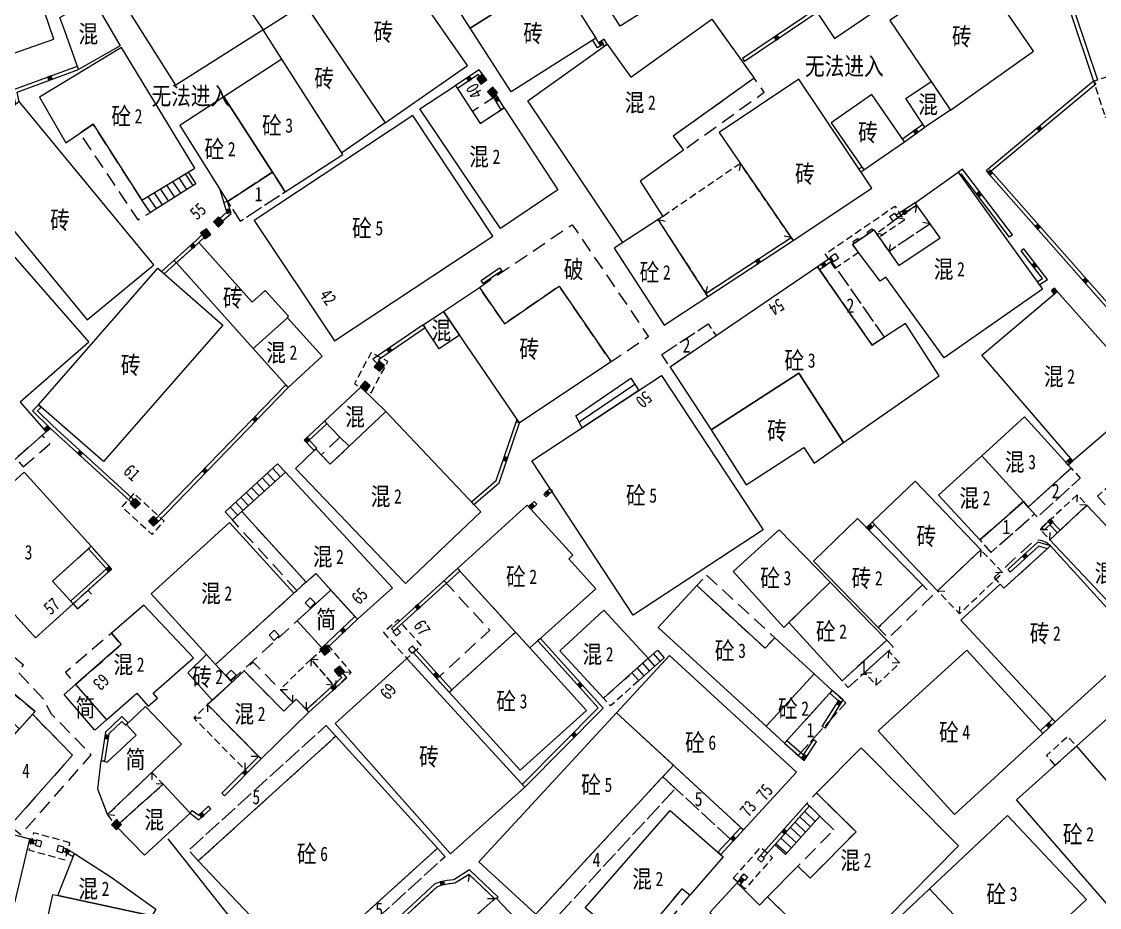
# Model space of a CAD drawing. Extents: x 395778 to 396698, y 996972 to 998012.
# Drawn here: x 396192.3 to 396267.1, y 997488.7 to 997550.3 of the extents above; entities that cross this region are included whole.
import ezdxf
from ezdxf.enums import TextEntityAlignment as Align

# ---------------------------------------------------------------- set-up
doc = ezdxf.new("R2010")
doc.units = 0
doc.header["$LTSCALE"] = 0.5
for name, pattern in [('X32', [1.5, 1, -0.5]), ('X39', [3, 2.5, -0.5]), ('X5', [3, 2, -1])]:
    doc.linetypes.add(name, pattern=pattern)
doc.layers.get('0').update_dxf_attribs({"linetype": 'CONTINUOUS'})
doc.layers.add('ASSIST', color=7, linetype='CONTINUOUS', plot=False)
doc.layers.add('JMD', color=6, linetype='CONTINUOUS')
doc.layers.add('门牌号', color=2, linetype='CONTINUOUS')
doc.styles.add('正等线体', font='simhei.ttf')
doc.styles.add('细等线体', font='', dxfattribs={"width": 0.8})
doc.styles.get('细等线体').set_extended_font_data('SimSun')

# ---------------------------------------------------------------- blocks, each defined once
blk = doc.blocks.new('*U0')
at = {"linetype": 'Continuous'}
for points in [[(0, 0), (0.5, 0.5), (-0.5, 0.5)], [(0, 0), (-0.5, 0.5), (-0.5, -0.5)], [(0, 0), (-0.5, -0.5), (0.5, -0.5)], [(0, 0), (0.5, -0.5), (0.5, 0.5)]]:
    blk.add_solid(points, dxfattribs=at)
blk = doc.blocks.new('gc002')
blk.add_lwpolyline([(-0.5, -0.5), (0.5, -0.5), (0.5, 0.5), (-0.5, 0.5), (-0.5, -0.5)])
at = {"linetype": 'Continuous'}
blk.add_blockref('*U0', (0, 0), dxfattribs=at)
blk = doc.blocks.new('gc291')
blk.add_lwpolyline([(-0.5, -0.5), (0.5, -0.5), (0.5, 0.5), (-0.5, 0.5), (-0.5, -0.5)])

msp = doc.modelspace()

# ---------------------------------------------------------------- linework, layer by layer
at = {"layer": 'ASSIST', "linetype": 'Continuous', "flags": 128}
for points in [[(396204.368, 997538.973), (396201.217, 997536.991), (396200.634, 997537.835), (396203.84, 997539.781)], [(396225.472, 997533.145), (396225.613, 997532.939), (396224.322, 997532.056), (396224.181, 997532.262)], [(396234.576, 997525.473), (396235.141, 997524.612), (396231.194, 997522.017), (396230.76, 997522.847)], [(396210.594, 997518.93), (396206.912, 997515.618), (396206.401, 997516.179), (396210.039, 997519.514)], [(396236.903, 997506.042), (396235.139, 997504.466), (396234.66, 997505.002), (396236.424, 997506.578)], [(396244.583, 997493.044), (396246.994, 997495.744), (396247.708, 997495.041), (396245.329, 997492.378)]]:
    msp.add_lwpolyline(points, close=True, dxfattribs=at)
msp.add_lwpolyline([(396222.225, 997468.593), (396213.383, 997479.627), (396202.445, 997493.46)], dxfattribs=at)
at = {"layer": 'JMD', "linetype": 'Continuous'}
for p, q in [((396232.155, 997549.098), (396231.944, 997548.964)), ((396232.944, 997548.692), (396232.733, 997548.558)), ((396196.232, 997546.917), (396196.146, 997547.152)), ((396242.331, 997547.676), (396242.471, 997547.469)), ((396224.425, 997546.408), (396224.227, 997546.255)), ((396222.401, 997545.811), (396222.539, 997545.603)), ((396266.715, 997546.106), (396266.999, 997546.202)), ((396266.715, 997546.106), (396266.875, 997545.914)), ((396225.147, 997545.333), (396224.934, 997545.203)), ((396225.797, 997544.265), (396225.583, 997544.135)), ((396255.009, 997542.913), (396254.864, 997543.117)), ((396242.188, 997540.39), (396242.096, 997539.899)), ((396204.18, 997538.854), (396203.648, 997539.664)), ((396250.564, 997539.805), (396250.425, 997540.012)), ((396257.325, 997539.799), (396257.469, 997539.595)), ((396202.91, 997538.056), (396202.356, 997538.88)), ((396203.333, 997538.322), (396202.787, 997539.142)), ((396203.756, 997538.588), (396203.217, 997539.403)), ((396201.64, 997537.257), (396201.065, 997538.096)), ((396202.063, 997537.523), (396201.495, 997538.358)), ((396202.487, 997537.79), (396201.926, 997538.619)), ((396201.217, 997536.991), (396200.634, 997537.835)), ((396206.569, 997537.754), (396206.33, 997537.682)), ((396254.322, 997537.652), (396254.431, 997537.485)), ((396254.431, 997537.485), (396254.339, 997536.993)), ((396206.227, 997536.4), (396206.062, 997536.588)), ((396253.116, 997536.629), (396253.607, 997536.532)), ((396236.474, 997536.488), (396236.963, 997536.383)), ((396255.361, 997536.192), (396254.869, 997536.28)), ((396205.025, 997535.312), (396204.852, 997535.492)), ((396245.719, 997535.245), (396245.228, 997535.342)), ((396245.856, 997535.036), (396245.719, 997535.245)), ((396251.633, 997535.541), (396252.127, 997535.458)), ((396261.076, 997535.431), (396260.877, 997535.28)), ((396252.516, 997534.278), (396252.608, 997534.77)), ((396261.876, 997534.463), (396261.678, 997534.31)), ((396203.021, 997533.488), (396202.855, 997533.674)), ((396248.472, 997533.843), (396248.613, 997533.636)), ((396225.613, 997532.939), (396224.322, 997532.056)), ((396262.943, 997531.966), (396262.812, 997532.179)), ((396239.794, 997531.363), (396239.897, 997531.852)), ((396264.008, 997531.71), (396263.818, 997531.548)), ((396264.181, 997531.505), (396263.991, 997531.344)), ((396220.166, 997529.175), (396220.304, 997528.967)), ((396217.119, 997526.311), (396217.305, 997526.478)), ((396234.592, 997525.448), (396230.773, 997522.823)), ((396210.786, 997524.813), (396210.607, 997524.987)), ((396234.867, 997525.03), (396230.983, 997522.42)), ((396235.141, 997524.612), (396231.194, 997522.017)), ((396193.441, 997523.623), (396193.624, 997523.452)), ((396213.302, 997522.492), (396213.474, 997522.31)), ((396226.861, 997522.363), (396226.625, 997522.444)), ((396193.982, 997521.751), (396193.821, 997521.942)), ((396194.264, 997521.989), (396194.085, 997522.165)), ((396212.586, 997520.439), (396212.767, 997520.612)), ((396264.959, 997519.432), (396264.791, 997519.617)), ((396265.275, 997519.72), (396265.107, 997519.905)), ((396209.886, 997518.293), (396209.339, 997518.872)), ((396210.257, 997518.627), (396209.706, 997519.209)), ((396208.771, 997517.29), (396208.237, 997517.862)), ((396209.142, 997517.624), (396208.605, 997518.199)), ((396209.514, 997517.958), (396208.972, 997518.536)), ((396208.027, 997516.621), (396207.503, 997517.189)), ((396208.399, 997516.955), (396207.87, 997517.526)), ((396228.535, 997517.399), (396228.71, 997517.22)), ((396228.96, 997517.813), (396229.135, 997517.634)), ((396265.575, 997517.374), (396265.559, 997516.875)), ((396200.082, 997516.667), (396200.251, 997516.851)), ((396207.284, 997515.952), (396206.768, 997516.516)), ((396207.655, 997516.286), (396207.136, 997516.852)), ((396223.679, 997516.697), (396223.513, 997516.885)), ((396227.483, 997516.538), (396227.652, 997516.353)), ((396227.877, 997516.896), (396228.045, 997516.711)), ((396266.255, 997516.651), (396265.755, 997516.666)), ((396206.912, 997515.618), (396206.401, 997516.179)), ((396201.616, 997515.362), (396201.437, 997515.536)), ((396250.955, 997515.089), (396251.129, 997514.909)), ((396251.333, 997515.456), (396251.507, 997515.277)), ((396263.007, 997514.963), (396263.507, 997514.947)), ((396263.098, 997515.107), (396263.263, 997514.919)), ((396264.395, 997514.904), (396264.212, 997514.733)), ((396263.687, 997514.239), (396263.703, 997514.739)), ((396197.108, 997513.789), (396196.923, 997513.621, -989.419)), ((396258.882, 997513.552), (396258.87, 997513.052)), ((396222.548, 997512.254), (396222.716, 997512.069)), ((396260.403, 997511.957), (396259.903, 997511.968)), ((396260.759, 997512.188), (396260.927, 997512.003)), ((396255.886, 997510.694), (396256.386, 997510.682)), ((396195.846, 997509.784), (396195.678, 997509.97)), ((396257.407, 997509.099), (396257.419, 997509.599)), ((396215.595, 997508.726), (396215.423, 997508.907)), ((396218.114, 997507.915), (396218.301, 997508.081)), ((396228.306, 997507.377), (396228.12, 997507.21)), ((396213.299, 997506.546), (396213.127, 997506.727)), ((396213.519, 997506.937), (396213.483, 997506.438)), ((396212.38, 997505.951), (396212.36, 997505.452)), ((396212.38, 997505.951), (396212.878, 997505.915)), ((396219.465, 997506.42), (396219.652, 997506.586)), ((396236.258, 997505.465), (396235.779, 997506.001)), ((396236.631, 997505.798), (396236.152, 997506.334)), ((396252.479, 997506.518), (396252.455, 997506.019)), ((396235.512, 997504.799), (396235.033, 997505.335)), ((396235.885, 997505.132), (396235.406, 997505.668)), ((396253.24, 997505.68), (396252.74, 997505.698)), ((396214.101, 997503.962), (396214.119, 997504.461)), ((396214.574, 997504.987), (396214.387, 997504.821)), ((396215.169, 997505.03), (396214.669, 997505.048)), ((396235.139, 997504.466), (396234.66, 997505.002)), ((396250.823, 997505.015), (396251.322, 997504.991)), ((396251.623, 997504.133), (396251.64, 997504.633)), ((396210.232, 997503.839), (396210.732, 997503.835)), ((396213.937, 997504.151), (396213.438, 997504.182)), ((396221.967, 997503.647), (396222.152, 997503.816)), ((396248.574, 997503.769), (396248.409, 997503.582)), ((396211.106, 997502.951), (396211.11, 997503.451)), ((396212.055, 997502.451), (396212.068, 997502.95)), ((396205.179, 997502.792), (396205.175, 997502.292)), ((396212.223, 997502.265), (396212.055, 997502.451)), ((396199.668, 997501.522), (396199.487, 997501.35)), ((396204.239, 997501.868), (396204.739, 997501.864)), ((396264.039, 997501.594), (396263.866, 997501.775)), ((396248.092, 997501.145), (396247.881, 997501.278)), ((396247.476, 997500.208), (396247.267, 997500.345)), ((396208.723, 997499.186), (396208.223, 997499.188)), ((396208.9, 997499.01), (396208.723, 997499.186)), ((396197.789, 997498.912), (396198.036, 997498.873)), ((396207.793, 997498.252), (396207.795, 997498.752)), ((396201.321, 997498.082), (396201.308, 997497.582)), ((396202.109, 997497.253), (396201.609, 997497.273)), ((396227.212, 997497.05), (396227.043, 997497.235)), ((396206.356, 997496.452), (396206.179, 997496.628)), ((396247.475, 997496.657), (396247.661, 997496.49)), ((396203.97, 997495.24), (396204.12, 997495.44)), ((396205.423, 997495.55), (396205.253, 997495.733)), ((396246.661, 997495.371), (396247.379, 997494.673)), ((396246.994, 997495.744), (396247.708, 997495.041)), ((396198.242, 997495.154), (396198.74, 997495.114)), ((396198.862, 997494.339), (396198.909, 997494.837)), ((396245.995, 997494.625), (396246.722, 997493.937)), ((396246.328, 997494.998), (396247.051, 997494.305)), ((396245.329, 997493.879), (396246.065, 997493.202)), ((396245.662, 997494.252), (396246.393, 997493.569)), ((396192.835, 997493.449), (396192.778, 997493.205)), ((396193.298, 997493.327), (396193.231, 997493.086)), ((396244.663, 997493.133), (396245.408, 997492.466)), ((396244.996, 997493.506), (396245.736, 997492.834)), ((396195.198, 997492.825), (396195.135, 997492.583)), ((396195.939, 997492.443), (396195.812, 997492.228)), ((396240.831, 997492.382), (396240.647, 997492.552)), ((396243.603, 997492.322), (396243.789, 997492.155)), ((396223.344, 997490.985), (396223.294, 997490.487)), ((396241.96, 997490.402), (396242.161, 997490.254)), ((396225.134, 997489.296), (396224.634, 997489.304))]:
    msp.add_line(p, q, dxfattribs=at)
at = {"layer": 'JMD', "linetype": 'Continuous', "flags": 128}
for points, elevation in [([(396209.059, 997549.677), (396202.987, 997545.84), (396195.961, 997556.958), (396201.847, 997560.678), (396206.197, 997553.794)], 6.464), ([(396223.239, 997547.204), (396217.239, 997555.82), (396211.592, 997552.009), (396217.521, 997543.222)], 6.464), ([(396190.28, 997549.203), (396190.799, 997547.743), (396194.51, 997549.023), (396192.865, 997553.881), (396189.093, 997552.538)], -983.419), ([(396197.227, 997551.858), (396199.114, 997548.572), (396196.232, 997546.917), (396195.269, 997549.599), (396194.931, 997550.54)], -89.881), ([(396217.521, 997543.222), (396214.51, 997541.125), (396210.357, 997547.641), (396209.059, 997549.677), (396211.918, 997551.499)], 6.464), ([(396193.508, 997545), (396195.342, 997541.835), (396197.25, 997543.121), (396200.634, 997537.835), (396204.302, 997540.061), (396199.206, 997548.458)], -89.152), ([(396222.401, 997545.811), (396224.122, 997543.172), (396225.797, 997544.265), (396229.524, 997538.551), (396225.535, 997535.872), (396219.93, 997544.2)], 7.031), ([(396201.451, 997533.35), (396192.096, 997544.695), (396187.465, 997540.876), (396196.82, 997529.531)], -90.459), ([(396208.424, 997536.427), (396214.015, 997528.073), (396224.992, 997535.347), (396219.439, 997543.726)], -88.934), ([(396252.577, 997536.714), (396252.901, 997536.939), (396253.126, 997536.615), (396252.802, 997536.39)], 7.872), ([(396251.063, 997535.507), (396250.984, 997535.621), (396251.322, 997535.854), (396251.401, 997535.741)], 7.84), ([(396250.1, 997534.842), (396250.014, 997534.967), (396250.33, 997535.186), (396250.417, 997535.061)], 7.857), ([(396203.021, 997533.488), (396208.35, 997527.534), (396210.742, 997529.675), (396210.804, 997529.775), (396209.195, 997531.569), (396208.292, 997530.76), (396204.588, 997534.89)], 7.323), ([(396248.665, 997533.568), (396248.433, 997533.898), (396248.763, 997534.13), (396248.995, 997533.8)], 7.846), ([(396197.959, 997519.692), (396193.441, 997523.623), (396201.741, 997533.108), (396206.248, 997529.164)], 7.947), ([(396210.786, 997524.813), (396213.14, 997526.996), (396210.742, 997529.675), (396208.35, 997527.534)], 7.4), ([(396214.382, 997521.365), (396213.302, 997522.492), (396215.84, 997524.841), (396217.573, 997523.149), (396215.025, 997520.737)], -987.952), ([(396255.944, 997517.351), (396258.814, 997514.228), (396261.842, 997516.899), (396258.946, 997520.083)], -988.135), ([(396193.249, 997507.439), (396187.172, 997514.169), (396192.45, 997518.935), (396197.108, 997513.789), (396194.422, 997511.357), (396195.846, 997509.784)], -989.419), ([(396212.033, 997511.3), (396212.702, 997511.908), (396215.595, 997508.726), (396218.04, 997510.908), (396210.594, 997518.93), (396207.564, 997516.211)], 7.009), ([(396227.579, 997506.723), (396232.148, 997510.841), (396230.278, 997512.915), (396230.554, 997513.164), (396227.381, 997516.65), (396222.548, 997512.254), (396226.569, 997507.833)], 7.991), ([(396254.829, 997511.104), (396250.331, 997515.731), (396247.278, 997512.766), (396251.766, 997508.149)], 9.354), ([(396211.191, 997510.534), (396206.717, 997515.451), (396201.269, 997510.493), (396205.118, 997506.271), (396205.738, 997505.577)], 7.009), ([(396241.692, 997512.033), (396245.211, 997508.153), (396248.43, 997511.302), (396244.883, 997514.928)], 9.412), ([(396248.43, 997511.302), (396252.37, 997507.275), (396249.25, 997504.445), (396245.564, 997508.499)], 9.412), ([(396179.581, 997507.434), (396181.908, 997505.296), (396184.452, 997508.065), (396192.138, 997501.102), (396193.208, 997502.312), (396190.308, 997504.709), (396190.975, 997505.533), (396185.884, 997509.813), (396185.035, 997510.548), (396184.758, 997510.678), (396184.373, 997510.759), (396183.994, 997510.739), (396183.422, 997510.61), (396182.893, 997510.252), (396182.099, 997509.666)], -989.472), ([(396200.763, 997509.71), (396198.518, 997507.75), (396199.192, 997506.96), (396196.022, 997504.198), (396198.164, 997501.74), (396200.274, 997503.578), (396201.063, 997502.673), (396201.712, 997503.238), (396201.409, 997503.586), (396204.218, 997506.034)], 7.078), ([(396218.044, 997507.853), (396218.3, 997507.565), (396218.588, 997507.821), (396218.332, 997508.109)], 7.698), ([(396226.569, 997507.833), (396221.967, 997503.647), (396226.896, 997498.228), (396231.497, 997502.376), (396227.579, 997506.723)], 7.991), ([(396219.137, 997506.621), (396219.382, 997506.346), (396219.657, 997506.591), (396219.412, 997506.866)], 7.78), ([(396206.806, 997504.428), (396206.882, 997504.343), (396205.501, 997503.105), (396203.807, 997504.994), (396205.118, 997506.271), (396205.738, 997505.577)], -986.654), ([(396219.022, 997505.994), (396214.045, 997501.47), (396222.057, 997492.411), (396227.212, 997497.05)], -988.844), ([(396233.586, 997502.22), (396242.408, 997494.084), (396246.093, 997498.098), (396237.266, 997506.211)], 9.037), ([(396197.355, 997501.01), (396195.234, 997503.486), (396196.022, 997504.198), (396198.164, 997501.74)], -990.856), ([(396270.781, 997491.379), (396275.358, 997495.412), (396268.88, 997502.916), (396265.53, 997499.91), (396269.549, 997495.254), (396268.338, 997494.209)], -979.674), ([(396204.543, 997491.926), (396211.79, 997484.308), (396221.154, 997492.806), (396214.09, 997500.59)], 7.234), ([(396270.781, 997491.379), (396267.817, 997488.729), (396261.376, 997496.181), (396265.53, 997499.91), (396269.549, 997495.254), (396268.338, 997494.209)], -979.674), ([(396250.567, 997499.795), (396257.333, 997492.983), (396249.026, 997484.552), (396244.078, 997489.428), (396246.184, 997491.565), (396247.038, 997490.722), (396250.22, 997493.952), (396247.475, 997496.657), (396250.567, 997499.795)], -985.633), ([(396234.683, 997485.851), (396231.412, 997488.667), (396237.306, 997495.432), (396241.006, 997492.209), (396238.68, 997489.538), (396238.122, 997489.992)], 8.82), ([(396266.221, 997489.255), (396260.796, 997484.158), (396255.313, 997489.995), (396260.737, 997495.092)], 10.369), ([(396193.689, 997493.283), (396193.315, 997493.387), (396193.211, 997493.012), (396193.585, 997492.908)], 7.207), ([(396195.214, 997492.886), (396194.822, 997492.988), (396194.72, 997492.596), (396195.112, 997492.494)], 7.243), ([(396243.382, 997492.075), (396243.603, 997492.322), (396243.854, 997492.097), (396243.633, 997491.85)], 8.884), ([(396242.227, 997490.767), (396242.426, 997491.032), (396242.695, 997490.83), (396242.496, 997490.565)], 8.884), ([(396240.075, 997488.347), (396245.498, 997482.466), (396248.279, 997485.288), (396244.078, 997489.428), (396243.522, 997488.863), (396241.96, 997490.402)], -988.82), ([(396249.123, 997484.135), (396254.628, 997478.319), (396260.796, 997484.158), (396255.313, 997489.995)], 10.179)]:
    msp.add_lwpolyline(points, close=True, dxfattribs=dict(at, elevation=elevation))
for points in [[(396235.789, 997560.022), (396239.679, 997553.633), (396233.851, 997549.932), (396230.919, 997554.55), (396230.143, 997554.057)], [(396256.69, 997556.382), (396256.33, 997556.845), (396242.471, 997547.469)], [(396232.74, 997548.546), (396232.656, 997548.678), (396232.278, 997548.438), (396231.944, 997548.964)], [(396224.227, 997546.255), (396223.989, 997546.564), (396222.537, 997545.602)], [(396266.875, 997545.914), (396259.611, 997539.852), (396273.983, 997523.572)], [(396225.588, 997544.128), (396224.934, 997545.203)], [(396253.455, 997542.11), (396254.87, 997543.121)], [(396250.425, 997540.012), (396250.623, 997540.145)], [(396260.877, 997535.28), (396257.555, 997539.655), (396257.469, 997539.595)], [(396206.062, 997536.588), (396206.535, 997537.001), (396206.066, 997538.556)], [(396201.984, 997532.895), (396204.418, 997535.073), (396204.852, 997535.492)], [(396239.794, 997531.363), (396245.719, 997535.245)], [(396262.797, 997532.17), (396263.159, 997532.393), (396261.678, 997534.31)], [(396248.616, 997533.638), (396247.679, 997532.998)], [(396263.991, 997531.343), (396263.818, 997531.548)], [(396201.437, 997515.536), (396210.619, 997525)], [(396193.63, 997523.459), (396193.389, 997523.201), (396194.436, 997522.17), (396200.251, 997516.851)], [(396213.475, 997522.311), (396212.249, 997521.154), (396212.767, 997520.612)], [(396223.507, 997516.879), (396225.22, 997518.351), (396226.685, 997522.621)], [(396193.818, 997521.939), (396194.085, 997522.165)], [(396264.791, 997519.617), (396265.113, 997519.91)], [(396263.518, 997513.616), (396262.909, 997513.805), (396260.927, 997512.003)], [(396222.716, 997512.069), (396218.342, 997508.097)], [(396213.127, 997506.727), (396215.427, 997508.911)], [(396227.043, 997497.235), (396232.314, 997502.558), (396228.12, 997507.21)], [(396219.652, 997506.586), (396222.152, 997503.816)], [(396212.048, 997502.444), (396214.517, 997504.674), (396214.387, 997504.821)], [(396247.881, 997501.278), (396248.999, 997503.063), (396248.406, 997503.584)], [(396199.487, 997501.35), (396199.236, 997501.614), (396198.334, 997500.756), (396198.032, 997498.848)], [(396263.017, 997500.962), (396263.871, 997501.779)], [(396245.425, 997500.292), (396246.574, 997499.289), (396247.267, 997500.345)], [(396206.179, 997496.628), (396208.725, 997499.188)], [(396204.12, 997495.44), (396204.572, 997495.101), (396205.253, 997495.733)], [(396246.994, 997495.744), (396243.789, 997492.155)], [(396193.231, 997493.086), (396192.778, 997493.205)], [(396195.846, 997492.207), (396195.274, 997492.546), (396195.135, 997492.583)]]:
    msp.add_lwpolyline(points, dxfattribs=at)
at = {"layer": 'JMD', "color": 7, "linetype": 'Continuous', "flags": 128}
for points, elevation in [([(396287.488, 997556.803), (396287.008, 997558.243), (396265.086, 997550.944), (396266.715, 997546.106)], 6.829), ([(396192.096, 997544.695), (396191.959, 997545.345), (396196.232, 997546.917)], -89.881), ([(396254.322, 997537.652), (396253.002, 997536.793)], -988.877), ([(396220.166, 997529.175), (396216.676, 997526.804), (396217.119, 997526.311)], -989.25), ([(396228.96, 997517.813), (396228.535, 997517.399)], 7.956), ([(396227.877, 997516.896), (396227.483, 997516.538)], 7.939), ([(396264.395, 997514.904), (396263.703, 997515.64), (396263.098, 997515.107)], 9.25), ([(396251.333, 997515.456), (396250.955, 997515.089)], -986.515), ([(396195.846, 997509.784), (396198.527, 997512.205), (396197.108, 997513.789)], -989.419), ([(396240.831, 997492.382), (396242.408, 997494.084)], 8.851), ([(396225.261, 997489.315), (396225.37, 997489.417), (396223.375, 997491.299), (396222.28, 997490.616), (396221.829, 997490.569), (396221.377, 997490.484), (396220.967, 997490.33), (396217.197, 997486.838), (396215.191, 997484.817), (396214.855, 997485.15), (396213.119, 997483.401), (396213.976, 997482.461), (396214.492, 997482.932)], 7.397), ([(396242.425, 997491.033), (396242.33, 997490.905)], 8.868), ([(396242.228, 997490.766), (396241.96, 997490.402)], 8.868)]:
    msp.add_lwpolyline(points, dxfattribs=dict(at, elevation=elevation))
at = {"layer": 'JMD', "linetype": 'Continuous', "flags": 128}
for points, elevation in [([(396287.203, 997556.708), (396286.819, 997557.864), (396265.466, 997550.754), (396266.999, 997546.202)], 6.829), ([(396191.878, 997544.516), (396191.669, 997545.505), (396196.148, 997547.152)], -89.881), ([(396254.438, 997537.489), (396253.116, 997536.629)], -988.877), ([(396220.304, 997528.967), (396217.053, 997526.758), (396217.305, 997526.478)], -989.25), ([(396229.135, 997517.634), (396228.71, 997517.22)], 7.956), ([(396228.045, 997516.711), (396227.652, 997516.353)], 7.939), ([(396251.507, 997515.277), (396251.129, 997514.909)], -986.515), ([(396264.212, 997514.733), (396263.687, 997515.292), (396263.263, 997514.919)], 9.25), ([(396195.678, 997509.969), (396198.175, 997512.224), (396196.923, 997513.621)], -989.419), ([(396240.632, 997492.535), (396242.224, 997494.254)], 8.851), ([(396225.134, 997489.296), (396223.344, 997490.985), (396222.363, 997490.373), (396221.865, 997490.321), (396221.445, 997490.242), (396221.101, 997490.113), (396217.371, 997486.658), (396215.192, 997484.463), (396214.856, 997484.796), (396213.464, 997483.394), (396213.992, 997482.814), (396214.324, 997483.116)], 7.397), ([(396242.428, 997490.616), (396242.14, 997490.225)], 8.868)]:
    msp.add_lwpolyline(points, dxfattribs=dict(at, elevation=elevation))
at = {"layer": 'JMD', "color": 7, "linetype": 'Continuous', "flags": 128}
for points in [[(396256.887, 997556.535), (396256.384, 997557.183), (396242.331, 997547.676)], [(396232.944, 997548.692), (396232.733, 997549.023), (396232.355, 997548.783), (396232.155, 997549.098)], [(396224.425, 997546.408), (396224.045, 997546.901), (396222.401, 997545.811)], [(396266.715, 997546.106), (396259.253, 997539.879), (396271.227, 997526.316), (396274.169, 997522.984)], [(396225.797, 997544.265), (396225.147, 997545.333)], [(396253.598, 997541.905), (396255.009, 997542.913)], [(396250.564, 997539.805), (396250.766, 997539.94)], [(396261.076, 997535.431), (396257.609, 997539.998), (396257.325, 997539.799)], [(396206.227, 997536.4), (396206.821, 997536.919), (396206.569, 997537.754)], [(396202.174, 997532.729), (396204.588, 997534.89), (396205.025, 997535.312)], [(396239.93, 997531.153), (396245.856, 997535.036)], [(396262.943, 997531.966), (396263.527, 997532.325), (396261.876, 997534.463)], [(396248.472, 997533.843), (396247.536, 997533.203)], [(396264.181, 997531.505), (396264.008, 997531.71)], [(396201.616, 997515.362), (396210.786, 997524.813)], [(396193.441, 997523.623), (396193.04, 997523.194), (396194.264, 997521.989), (396200.082, 997516.667)], [(396213.302, 997522.492), (396211.895, 997521.163), (396212.586, 997520.439)], [(396223.679, 997516.697), (396225.434, 997518.206), (396226.861, 997522.363)], [(396193.982, 997521.751), (396194.264, 997521.989)], [(396264.959, 997519.432), (396265.275, 997519.72)], [(396263.732, 997513.811), (396262.846, 997514.086), (396260.759, 997512.188)], [(396222.548, 997512.254), (396217.96, 997508.088), (396218.114, 997507.915)], [(396213.299, 997506.546), (396215.595, 997508.726)], [(396227.212, 997497.05), (396232.658, 997502.549), (396228.306, 997507.377)], [(396219.465, 997506.42), (396221.967, 997503.647)], [(396212.223, 997502.265), (396214.869, 997504.655), (396214.574, 997504.987)], [(396248.092, 997501.145), (396249.323, 997503.111), (396248.574, 997503.769)], [(396199.668, 997501.522), (396199.245, 997501.967), (396199.136, 997501.864), (396198.1, 997500.879), (396197.789, 997498.912)], [(396263.185, 997500.777), (396264.039, 997501.594)], [(396245.256, 997500.108), (396246.626, 997498.911), (396247.476, 997500.208)], [(396206.356, 997496.452), (396208.9, 997499.01)], [(396203.97, 997495.24), (396204.589, 997494.776), (396205.423, 997495.55)], [(396246.816, 997495.919), (396243.603, 997492.322)], [(396193.298, 997493.327), (396192.835, 997493.449)], [(396195.939, 997492.443), (396195.371, 997492.779), (396195.198, 997492.825)]]:
    msp.add_lwpolyline(points, dxfattribs=at)
at = {"layer": 'JMD', "linetype": 'Continuous', "flags": 128}
for points in [[(396223.422, 997549.789), (396221.659, 997552.565), (396226.195, 997555.446), (396227.958, 997552.67)], [(396256.781, 997544.098), (396262.557, 997548.204), (396258.367, 997554.309), (396252.572, 997550.332)], [(396229.332, 997553.543), (396232.155, 997549.098), (396226.281, 997545.367), (396223.422, 997549.789)], [(396247.513, 997550.88), (396248.734, 997549.076), (396252.047, 997551.318), (396250.827, 997553.122)], [(396230.886, 997539.612), (396227.436, 997544.745), (396232.944, 997548.692), (396234.587, 997546.4), (396240.205, 997550.426), (396243.151, 997546.315), (396237.533, 997542.289), (396238.232, 997541.313), (396235.221, 997539.156), (396236.809, 997536.705), (396234.034, 997534.907)], [(396206.314, 997545.024), (396209.704, 997539.787), (396210.589, 997538.423), (396214.581, 997541.013), (396210.357, 997547.641)], [(396240.709, 997542.549), (396245.856, 997535.036), (396251.312, 997538.686), (396246.249, 997546.255)], [(396256.781, 997544.098), (396255.009, 997542.913), (396253.675, 997544.909), (396255.432, 997546.095)], [(396206.569, 997537.754), (396209.704, 997539.787), (396206.314, 997545.024), (396203.252, 997543.041)], [(396250.766, 997539.94), (396253.598, 997541.905), (396251.318, 997545.191), (396248.486, 997543.226)], [(396257.325, 997539.799), (396263.168, 997531.652), (396256.347, 997526.884), (396252.28, 997532.484), (396251.895, 997532.215), (396249.969, 997534.752), (396251.464, 997535.784), (396253.203, 997533.295), (396256.057, 997535.214), (396254.322, 997537.652)], [(396236.474, 997536.488), (396233.432, 997534.517), (396236.907, 997529.154), (396239.93, 997531.153)], [(396186.507, 997515.129), (396179.557, 997526.236), (396191.522, 997534.173), (396196.945, 997527.965), (396192.185, 997523.808), (396193.982, 997521.751)], [(396237.305, 997526.234), (396240.163, 997521.878), (396246.241, 997525.812), (396249.355, 997521.002), (396256.004, 997525.634), (396253.653, 997529.266), (396251.339, 997527.768), (396247.536, 997533.203), (396237.305, 997526.234)], [(396226.861, 997522.363), (396221.574, 997530.107), (396224.066, 997531.782), (396225.817, 997529.25), (396229.607, 997531.871), (396233.214, 997526.611)], [(396258.965, 997527.07), (396264.181, 997531.505), (396270.612, 997524.285), (396265.275, 997519.72)], [(396220.166, 997529.175), (396221.574, 997530.107), (396222.69, 997528.472), (396221.27, 997527.507)], [(396234.751, 997508.996), (396227.7, 997519.719), (396236.72, 997525.65), (396243.771, 997514.927)], [(396240.163, 997521.878), (396242.593, 997518.059), (396246.607, 997520.658), (396247.308, 997519.576), (396249.355, 997521.002), (396246.241, 997525.812)], [(396212.702, 997520.551), (396212.586, 997520.439), (396211.296, 997519.186), (396218.923, 997511.204), (396224.174, 997516.174), (396217.573, 997523.149), (396213.706, 997519.49)], [(396261.913, 997522.781), (396258.946, 997520.083), (396261.842, 997516.899), (396262.182, 997516.519), (396265.152, 997519.221)], [(396255.886, 997510.694), (396251.333, 997515.456), (396254.325, 997518.317), (396258.882, 997513.552)], [(396272.923, 997509.551), (396266.255, 997516.651), (396263.687, 997514.239), (396270.245, 997507.257)], [(396263.732, 997513.811), (396260.495, 997510.87), (396260.239, 997511.152), (396257.498, 997508.653), (396264.039, 997501.594), (396269.952, 997506.968)], [(396213.128, 997506.726), (396215.423, 997508.907), (396213.757, 997510.747), (396211.415, 997508.618)], [(396247.32, 997504.92), (396243.979, 997501.28), (396236.492, 997508.152), (396239.157, 997511.056), (396243.901, 997506.702), (396244.577, 997507.438)], [(396229.645, 997506.528), (396232.709, 997509.357), (396235.794, 997506.015), (396232.684, 997503.237)], [(396251.751, 997500.963), (396257.915, 997506.57), (396263.185, 997500.777), (396257.07, 997495.162)], [(396205.64, 997503.195), (396205.179, 997502.792), (396208.9, 997499.01), (396212.223, 997502.265), (396211.333, 997503.174), (396210.474, 997502.332), (396207.723, 997505.127)], [(396247.32, 997504.92), (396243.979, 997501.28), (396245.256, 997500.108), (396248.574, 997503.769)], [(396192.138, 997501.102), (396193.036, 997502.117), (396195.801, 997499.275), (396191.459, 997494.362), (396191.326, 997494.48), (396190.98, 997494.088), (396188.15, 997496.589)], [(396198.242, 997495.154), (396197.57, 997496.918), (396197.789, 997498.912), (396198.214, 997498.8), (396200.234, 997500.676), (396199.551, 997501.411), (396200.873, 997502.669), (396203.376, 997500.037), (396198.242, 997495.154)], [(396237.538, 997498.576), (396227.99, 997488.223), (396224.038, 997491.868), (396233.586, 997502.22)], [(396200.819, 997492.327), (396198.85, 997494.351), (396202.109, 997497.253), (396203.97, 997495.24)], [(396187.597, 997490.166), (396191.807, 997489.017), (396192.835, 997493.449), (396188.756, 997494.532), (396187.865, 997491.173)], [(396194.79, 997489.522), (396195.939, 997492.443), (396198.486, 997490.788), (396201.597, 997488.566), (396201.322, 997488.119)], [(396192.773, 997481.727), (396193.242, 997483.923), (396194.416, 997483.672), (396194.922, 997486.041), (396193.72, 997486.298), (396194.455, 997489.596), (396194.79, 997489.522), (396201.322, 997488.119), (396202.095, 997487.963), (396200.435, 997480.089)], [(396226.144, 997484.075), (396228.323, 997486.07), (396225.213, 997489.366), (396223.126, 997487.517)]]:
    msp.add_lwpolyline(points, close=True, dxfattribs=at)
at = {"layer": 'JMD', "linetype": 'X32', "flags": 128}
for points in [[(396267.529, 997543.617), (396277.134, 997546.759), (396276.319, 997549.233), (396266.715, 997546.106)], [(396242.188, 997540.39), (396236.809, 997536.705), (396236.474, 997536.488), (396239.794, 997531.363), (396245.719, 997535.245)], [(396254.431, 997537.485), (396255.361, 997536.192), (396252.516, 997534.278), (396251.633, 997535.541), (396252.802, 997536.39), (396253.126, 997536.615), (396253.116, 997536.629)], [(396216.539, 997524.464), (396217.709, 997526.636), (396216.555, 997527.258), (396215.385, 997525.086)], [(396263.687, 997514.239), (396266.255, 997516.651), (396265.575, 997517.374), (396263.007, 997514.963)], [(396258.882, 997513.552), (396255.886, 997510.694), (396257.407, 997509.099), (396260.403, 997511.957)], [(396212.38, 997505.951), (396210.232, 997503.839), (396211.106, 997502.951), (396211.333, 997503.174), (396212.055, 997502.451), (396213.937, 997504.151)], [(396234.66, 997505.002), (396235.139, 997504.466), (396233.163, 997502.701), (396232.684, 997503.237)], [(396207.793, 997498.252), (396208.723, 997499.186), (396205.179, 997502.792), (396204.239, 997501.868)]]:
    msp.add_lwpolyline(points, close=True, dxfattribs=at)
at = {"layer": 'JMD', "linetype": 'X5', "flags": 128}
for points in [[(396237.533, 997542.289), (396238.232, 997541.313), (396243.85, 997545.339), (396243.151, 997546.315), (396237.533, 997542.289)], [(396224.066, 997531.782), (396230.506, 997536.138), (396235.814, 997528.351), (396233.214, 997526.611), (396229.607, 997531.871), (396225.817, 997529.25)], [(396253.203, 997533.295), (396256.057, 997535.214), (396255.361, 997536.192), (396252.516, 997534.278)], [(396263.732, 997513.811), (396263.425, 997514.063), (396263.215, 997514.148), (396263.022, 997514.194), (396262.788, 997514.222), (396262.594, 997514.174), (396259.804, 997511.631), (396260.495, 997510.87), (396263.732, 997513.811)], [(396239.833, 997511.792), (396244.577, 997507.438), (396243.901, 997506.702), (396239.157, 997511.056)], [(396255.53, 997510.377), (396252.468, 997507.422), (396251.766, 997508.149), (396254.829, 997511.104)], [(396191.459, 997494.362), (396192.228, 997493.757), (396197.112, 997499.301), (396194.35, 997502.133), (396193.834, 997503.123), (396192.031, 997505.053), (396192.403, 997505.531), (396189.905, 997507.637), (396189.312, 997506.931), (396190.975, 997505.533), (396190.308, 997504.709), (396193.208, 997502.312), (396193.036, 997502.117), (396195.801, 997499.275)], [(396210.474, 997502.332), (396207.723, 997505.127), (396208.354, 997505.748), (396211.106, 997502.951)], [(396235.237, 997485.392), (396238.68, 997489.538), (396238.126, 997489.997), (396234.683, 997485.851)]]:
    msp.add_lwpolyline(points, close=True, dxfattribs=at)
for points, elevation in [([(396224.122, 997543.172), (396225.797, 997544.265), (396225.251, 997545.103), (396223.576, 997544.01)], 7.031), ([(396197.25, 997543.121), (396196.317, 997542.492), (396200.338, 997536.48), (396201.217, 997536.991), (396200.634, 997537.835)], 6.632), ([(396192.384, 997519.303), (396194.232, 997520.92), (396193.71, 997521.51), (396191.872, 997519.881)], -989.22), ([(396214.382, 997521.365), (396213.089, 997520.142), (396213.706, 997519.49), (396215.025, 997520.737)], -987.952), ([(396207.564, 997516.211), (396212.033, 997511.3), (396211.381, 997510.707), (396206.912, 997515.618), (396207.564, 997516.211)], 7.009), ([(396195.846, 997509.784), (396194.422, 997511.357), (396197.108, 997513.789), (396198.529, 997512.219)], -989.419), ([(396206.806, 997504.428), (396205.738, 997505.577), (396211.191, 997510.534), (396211.381, 997510.707), (396212.033, 997511.3), (396212.702, 997511.908), (396213.757, 997510.747)], -985.97), ([(396221.967, 997503.647), (396226.569, 997507.833), (396222.548, 997512.254), (396221.602, 997511.416), (396224.785, 997507.954), (396221.112, 997504.577)], 7.991), ([(396196.167, 997509.455), (396197.2, 997510.387), (396196.892, 997510.728), (396195.859, 997509.796)], -989.332), ([(396196.022, 997504.198), (396199.192, 997506.96), (396198.518, 997507.75), (396195.32, 997505.021)], 7.078), ([(396246.184, 997491.565), (396247.038, 997490.722), (396250.22, 997493.952), (396249.366, 997494.794), (396247.475, 997496.657), (396246.816, 997495.919), (396247.708, 997495.041), (396248.672, 997494.09)], -985.633)]:
    msp.add_lwpolyline(points, close=True, dxfattribs=dict(at, elevation=elevation))
at = {"layer": 'JMD', "linetype": 'Continuous'}
for points in [[(396200.634, 997537.835), (396203.84, 997539.781)], [(396204.368, 997538.973), (396201.217, 997536.991)], [(396225.472, 997533.145), (396225.613, 997532.939)], [(396224.322, 997532.056), (396224.181, 997532.262)], [(396234.576, 997525.473), (396235.141, 997524.612)], [(396231.194, 997522.017), (396230.76, 997522.847)], [(396206.401, 997516.179), (396210.039, 997519.514)], [(396210.594, 997518.93), (396206.912, 997515.618)], [(396234.66, 997505.002), (396236.424, 997506.578)], [(396236.903, 997506.042), (396235.139, 997504.466)], [(396244.583, 997493.044), (396246.994, 997495.744)], [(396248.366, 997495.778), (396249.366, 997494.794)], [(396247.708, 997495.041), (396245.329, 997492.378)], [(396248.672, 997494.09), (396247.708, 997495.041)]]:
    msp.add_lwpolyline(points, dxfattribs=at)
at = {"layer": 'JMD', "linetype": 'X39', "flags": 128}
for points, elevation in [([(396210.589, 997538.423), (396209.704, 997539.787), (396206.569, 997537.754), (396207.454, 997536.39)], 7.417), ([(396267.519, 997516.677), (396266.986, 997517.273), (396269.744, 997519.739), (396270.277, 997519.142)], 9.409), ([(396213.414, 997501.335), (396214.09, 997500.59), (396204.543, 997491.926), (396203.881, 997492.684)], 7.148), ([(396236.799, 997497.774), (396237.538, 997498.576), (396242.408, 997494.084), (396241.663, 997493.288)], 9.037), ([(396221.154, 997492.806), (396221.685, 997492.221), (396212.321, 997483.723), (396211.79, 997484.308)], 6.696)]:
    msp.add_lwpolyline(points, close=True, dxfattribs=dict(at, elevation=elevation))
at = {"layer": 'JMD', "linetype": 'X32', "flags": 128}
for points, elevation in [([(396248.783, 997533.095), (396248.089, 997534.103), (396252.914, 997537.423), (396253.578, 997536.458), (396251.832, 997535.257), (396251.464, 997535.784), (396250.69, 997535.25), (396249.969, 997534.752), (396250.389, 997534.2)], -988.32), ([(396200.075, 997517.455), (396199.234, 997516.532), (396201.338, 997514.615), (396202.172, 997515.544)], -989.681), ([(396217.407, 997507.8), (396219.022, 997505.994), (396220.031, 997506.896), (396218.415, 997508.703)], -988.836), ([(396212.38, 997505.951), (396213.519, 997506.937), (396215.169, 997505.03), (396214.101, 997503.962)], -989.06), ([(396251.623, 997504.133), (396253.24, 997505.68), (396252.479, 997506.518), (396250.823, 997505.015)], -986.554), ([(396264.042, 997498.574), (396265.53, 997499.91), (396264.929, 997500.579), (396263.441, 997499.244)], -979.674), ([(396201.321, 997498.082), (396202.109, 997497.253), (396198.862, 997494.339), (396198.242, 997495.154)], -988.936), ([(396195.635, 997493.188), (396193.108, 997493.885), (396192.779, 997492.691), (396195.306, 997491.994)], -989.17), ([(396241.699, 997490.718), (396243.6, 997492.873), (396244.422, 997492.147), (396242.521, 997489.993)], -987.571), ([(396217.371, 997486.658), (396219.433, 997484.295), (396223.126, 997487.517), (396225.134, 997489.296), (396223.344, 997490.985), (396222.363, 997490.373), (396221.865, 997490.321), (396221.445, 997490.242), (396221.101, 997490.113)], 7.397)]:
    msp.add_lwpolyline(points, close=True, dxfattribs=dict(at, elevation=elevation))
at = {"layer": 'JMD', "linetype": 'X39', "flags": 128}
msp.add_lwpolyline([(396247.536, 997533.203), (396251.339, 997527.768), (396252.206, 997528.329), (396248.382, 997533.795), (396247.536, 997533.203)], dxfattribs=at)
for points in [[(396236.724, 997527.12), (396239.958, 997529.241), (396240.502, 997528.411), (396237.305, 997526.234)], [(396262.182, 997516.519), (396265.152, 997519.221), (396265.786, 997518.524), (396262.816, 997515.822)], [(396261.842, 997516.899), (396258.814, 997514.228), (396259.583, 997513.355), (396262.621, 997516.036), (396262.182, 997516.519)], [(396252.37, 997507.275), (396249.25, 997504.445), (396249.676, 997503.975), (396252.796, 997506.805)], [(396248.574, 997503.769), (396245.256, 997500.108), (396246.198, 997499.255), (396249.516, 997502.916)], [(396237.681, 997496.961), (396236.799, 997497.774), (396227.989, 997488.223), (396228.872, 997487.409)]]:
    msp.add_lwpolyline(points, close=True, dxfattribs=at)

# ---------------------------------------------------------------- block references
at = {"layer": 'JMD', "linetype": 'Continuous', "xscale": 0.25, "yscale": 0.25}
for p, rotation in [((396244.709, 997549.134), 214.0775734663644), ((396232.517, 997548.738), 212.4225675234352), ((396194.23, 997546.314), 20.20002732356772), ((396223.335, 997546.281), 213.5272915988489), ((396225.3, 997544.841), 121.3208030609429), ((396254.372, 997542.612), 35.5518948806524), ((396262.956, 997542.807), 219.8433761638813), ((396259.533, 997539.751), 311.438303917357), ((396258.77, 997538.262), 127.2043654245931), ((396206.641, 997537.082), 106.79362551112), ((396253.595, 997537.03), 213.058856413473), ((396262.842, 997536.003), 311.438303917357), ((396204.15, 997534.666), 41.83204568906862), ((396243.417, 997533.587), 33.23287259209906), ((396247.981, 997533.356), 214.3349123903177), ((396262.605, 997533.314), 127.6735882179494), ((396266.151, 997532.254), 311.438303917357), ((396263.982, 997531.547), 130.2601774122301), ((396217.813, 997527.426), 214.1909973521106), ((396208.49, 997522.626), 45.86455774909034), ((396194.071, 997521.989), 40.16341654123485), ((396212.107, 997521.191), 223.3670099981758), ((396196.337, 997520.262), 317.5493671267768), ((396225.871, 997519.864), 71.05386337015092), ((396265.065, 997519.698), 42.29447327198974), ((396205.008, 997519.038), 45.86455774909034), ((396228.792, 997517.475), 224.2725197691512), ((396200.026, 997516.888), 317.5493671267768), ((396227.725, 997516.589), 222.3088468100322), ((396263.726, 997515.493), 221.3417125379141), ((396251.193, 997515.146), 224.1955402035253), ((396261.953, 997513.105), 222.2740748466267), ((396198.318, 997512.185), 42.08270733803352), ((396219.776, 997509.569), 222.2401056030789), ((396214.59, 997507.944), 43.52042774377575), ((396221.059, 997504.84), 312.0590033500325), ((396213.925, 997503.971), 42.08993152360419), ((396231.051, 997504.145), 132.0322318756002), ((396249.043, 997502.898), 57.94309079182937), ((396263.611, 997501.358), 43.73153950885909), ((396198.174, 997500.546), 261.0154074731174), ((396230.641, 997500.691), 45.27841194668888), ((396246.632, 997499.15), 56.757100599932), ((396207.794, 997498.075), 45.15722048177116), ((396204.777, 997495.121), 42.86308914856121), ((396245.245, 997493.972), 228.2294400374096), ((396192.988, 997493.279), 165.2008469154449), ((396241.685, 997493.488), 47.18349221329515), ((396195.442, 997492.592), 149.3935929689806), ((396221.494, 997490.379), 190.6242952601563), ((396242.246, 997490.58), 233.6120526335912)]:
    msp.add_blockref('gc002', p, dxfattribs=dict(at, rotation=rotation))
at = {"layer": 'JMD', "linetype": 'Continuous', "yscale": 0.5, "zscale": 0.5}
for name, p, xscale, rotation in [('gc002', (396224.227, 997546.255), 0.5, 306.4192839348145), ('gc002', (396224.98, 997545.346), 0.5, 130.4726398423161), ('gc002', (396205.948, 997536.329), 0.5, 224.069246595034), ('gc002', (396205.056, 997535.512), 0.4999999999999999, 36.34114415439439), ('gc002', (396217.119, 997526.311, -989.25), 0.5, 231.691129884174), ('gc002', (396216.14, 997524.903, 7.559), 0.5, 50.76838971850389), ('gc002', (396200.172, 997516.766), 0.5, 314.68413324117), ('gc002', (396201.437, 997515.536), 0.5, 135.9751904723703), ('gc291', (396212.318, 997509.859), 0.5000000000000002, 43.87924992150165), ('gc291', (396209.815, 997507.607), 0.4999999999999999, 43.8792499215017), ('gc002', (396213.347, 997506.583), 0.5, 309.5659777634808), ('gc291', (396206.823, 997504.836), 0.5, 43.87924992150167), ('gc002', (396214.342, 997505.117), 0.5, 308.8140936370915), ('gc002', (396198.86, 997494.448, -988.936), 0.5, 315.8355448660083)]:
    msp.add_blockref(name, p, dxfattribs=dict(at, xscale=xscale, rotation=rotation))

# ---------------------------------------------------------------- texts
at = {"layer": 'JMD', "linetype": 'Continuous', "width": 0.8}
for s, height, style, p in [('混', 1.25, '细等线体', (396196.906, 997549.407, -89.881)), ('砖', 1.25, '细等线体', (396217.404, 997549.544, 6.464)), ('砖', 1.25, '细等线体', (396227.796, 997549.451)), ('砖', 1.25, '细等线体', (396257.564, 997549.226)), ('无法进入', 1.25, '细等线体', (396249.407, 997547.178)), ('砖', 1.25, '细等线体', (396213.285, 997546.323, 6.464)), ('无法进入', 1.25, '细等线体', (396204.026, 997545.109)), ('混', 1.25, '细等线体', (396255.225, 997544.503)), ('砖', 1.25, '细等线体', (396251.042, 997542.566)), ('砖', 1.25, '细等线体', (396246.667, 997539.682)), ('1', 1, '正等线体', (396208.735, 997538.268)), ('砖', 1.25, '细等线体', (396194.943, 997536.48, -90.459)), ('破', 1.25, '细等线体', (396230.606, 997533.066)), ('砖', 1.25, '细等线体', (396206.934, 997531.069, 7.323)), ('2', 1, '正等线体', (396249.828, 997530.52)), ('混', 1.25, '细等线体', (396221.422, 997528.807)), ('砖', 1.25, '细等线体', (396227.524, 997527.516)), ('2', 1, '正等线体', (396238.443, 997527.751)), ('砖', 1.25, '细等线体', (396199.847, 997526.397, 7.947)), ('混', 1.25, '细等线体', (396215.43, 997522.796, -987.952)), ('砖', 1.25, '细等线体', (396244.733, 997521.841)), ('2', 1, '正等线体', (396264.085, 997517.634)), ('1', 1, '正等线体', (396260.66, 997515.14)), ('砖', 1.25, '细等线体', (396255.105, 997514.506)), ('简', 1.25, '细等线体', (396213.424, 997508.745)), ('1', 1, '正等线体', (396250.756, 997505.34)), ('简', 1.25, '细等线体', (396196.698, 997502.603, -990.856)), ('1', 1, '正等线体', (396247.059, 997501.027)), ('砖', 1.25, '细等线体', (396220.558, 997499.188, -988.844)), ('简', 1.25, '细等线体', (396200.186, 997499.012)), ('5', 1, '正等线体', (396208.57, 997496.358)), ('5', 1, '正等线体', (396239.285, 997496.224)), ('混', 1.25, '细等线体', (396201.482, 997494.8)), ('4', 1, '正等线体', (396232.196, 997491.996)), ('5', 1, '正等线体', (396217.104, 997488.528))]:
    msp.add_text(s, height=height, dxfattribs=dict(at, style=style)).set_placement(p, align=Align.MIDDLE)
at = {"layer": 'JMD', "linetype": 'Continuous', "style": '细等线体', "width": 0.8}
for s, p in [('混', (396235.522, 997544.622)), ('砼', (396199.872, 997543.678, -89.152)), ('砼', (396210.331, 997543.031)), ('砼', (396206.342, 997541.391)), ('混', (396224.722, 997540.862, 7.031)), ('砼', (396216.591, 997535.896, -88.934)), ('砼', (396236.559, 997532.827)), ('混', (396256.985, 997533.049)), ('混', (396210.626, 997527.252, 7.4)), ('砼', (396246.617, 997526.704)), ('混', (396264.633, 997525.592)), ('混', (396261.924, 997519.651)), ('混', (396217.887, 997517.257)), ('砼', (396235.611, 997517.323)), ('混', (396258.764, 997517.145, -988.135)), ('混', (396213.862, 997513.065, 7.009)), ('混', (396268.156, 997511.928)), ('砼', (396227.277, 997511.676, 7.991)), ('砼', (396244.933, 997511.582, 9.412)), ('砖', (396251.277, 997511.574, 9.354)), ('混', (396206.105, 997510.516, 7.009)), ('砼', (396248.801, 997507.87, 9.412)), ('砖', (396263.648, 997507.732)), ('砼', (396241.781, 997506.536)), ('混', (396232.587, 997506.288)), ('混', (396200.018, 997505.575, 7.078)), ('砖', (396205.474, 997504.71, -986.654)), ('砼', (396226.608, 997503.026, 7.991)), ('混', (396208.419, 997502.147)), ('砼', (396246.163, 997502.514)), ('砼', (396257.351, 997500.867)), ('砼', (396239.716, 997500.15, 9.037)), ('砼', (396232.503, 997497.217)), ('砼', (396265.953, 997493.783, -979.674)), ('砼', (396212.758, 997492.42, 7.234)), ('混', (396250.498, 997491.972, -985.633)), ('混', (396236.044, 997490.677, 8.82)), ('混', (396197.582, 997489.994)), ('砼', (396260.642, 997489.625, 10.369))]:
    msp.add_text(s, height=1.25, dxfattribs=at).set_placement(p, align=Align.MIDDLE_RIGHT)
at = {"layer": 'JMD', "linetype": 'Continuous', "style": '正等线体', "width": 0.8}
for s, p in [('2', (396235.772, 997544.622)), ('2', (396200.122, 997543.678, -89.152)), ('3', (396210.581, 997543.031)), ('2', (396206.592, 997541.391)), ('2', (396224.972, 997540.862, 7.031)), ('5', (396216.841, 997535.896, -88.934)), ('2', (396257.235, 997533.049)), ('2', (396236.809, 997532.827)), ('2', (396210.876, 997527.252, 7.4)), ('3', (396246.867, 997526.704)), ('2', (396264.883, 997525.592)), ('3', (396262.174, 997519.651)), ('2', (396218.137, 997517.257)), ('5', (396235.861, 997517.323)), ('2', (396259.014, 997517.145, -988.135)), ('3', (396192.486, 997513.378, -989.419)), ('2', (396214.112, 997513.065, 7.009)), ('2', (396227.527, 997511.676, 7.991)), ('3', (396245.183, 997511.582, 9.412)), ('2', (396251.527, 997511.574, 9.354)), ('2', (396206.355, 997510.516, 7.009)), ('2', (396249.051, 997507.87, 9.412)), ('2', (396263.898, 997507.732)), ('2', (396232.837, 997506.288)), ('3', (396242.031, 997506.536)), ('2', (396200.268, 997505.575, 7.078)), ('2', (396205.724, 997504.71, -986.654)), ('3', (396226.858, 997503.026, 7.991)), ('2', (396246.413, 997502.514)), ('2', (396208.669, 997502.147)), ('6', (396239.966, 997500.15, 9.037)), ('4', (396257.601, 997500.867)), ('4', (396192.312, 997498.194)), ('5', (396232.753, 997497.217)), ('2', (396266.203, 997493.783, -979.674)), ('6', (396213.008, 997492.42, 7.234)), ('2', (396250.748, 997491.972, -985.633)), ('2', (396236.294, 997490.677, 8.82)), ('2', (396197.832, 997489.994)), ('3', (396260.892, 997489.625, 10.369))]:
    msp.add_text(s, height=1, dxfattribs=at).set_placement(p, align=Align.MIDDLE_LEFT)
at = {"layer": '门牌号', "linetype": 'Continuous', "style": '细等线体', "width": 0.8}
for s, rotation, p in [('40', 119.13863, (396223.707, 997545.416)), ('55', 41.00157, (396204.522, 997537.072)), ('42', 305.84622, (396213.564, 997531.107)), ('54', 212.57175, (396244.704, 997530.418)), ('50', 221.49167, (396235.498, 997523.982)), ('61', 317.33997, (396199.932, 997518.907)), ('65', 44.75916, (396215.744, 997510.334)), ('57', 41.00157, (396194.363, 997509.627)), ('67', 303.36282, (396220.086, 997508.14)), ('63', 224.28573, (396197.799, 997504.35)), ('69', 229.04104, (396217.734, 997503.702)), ('75', 51.93214, (396243.87, 997496.7)), ('73', 51.93214, (396242.721, 997495.564))]:
    msp.add_text(s, height=0.9, rotation=rotation, dxfattribs=at).set_placement(p, align=Align.MIDDLE)

doc.saveas('drawing.dxf')
